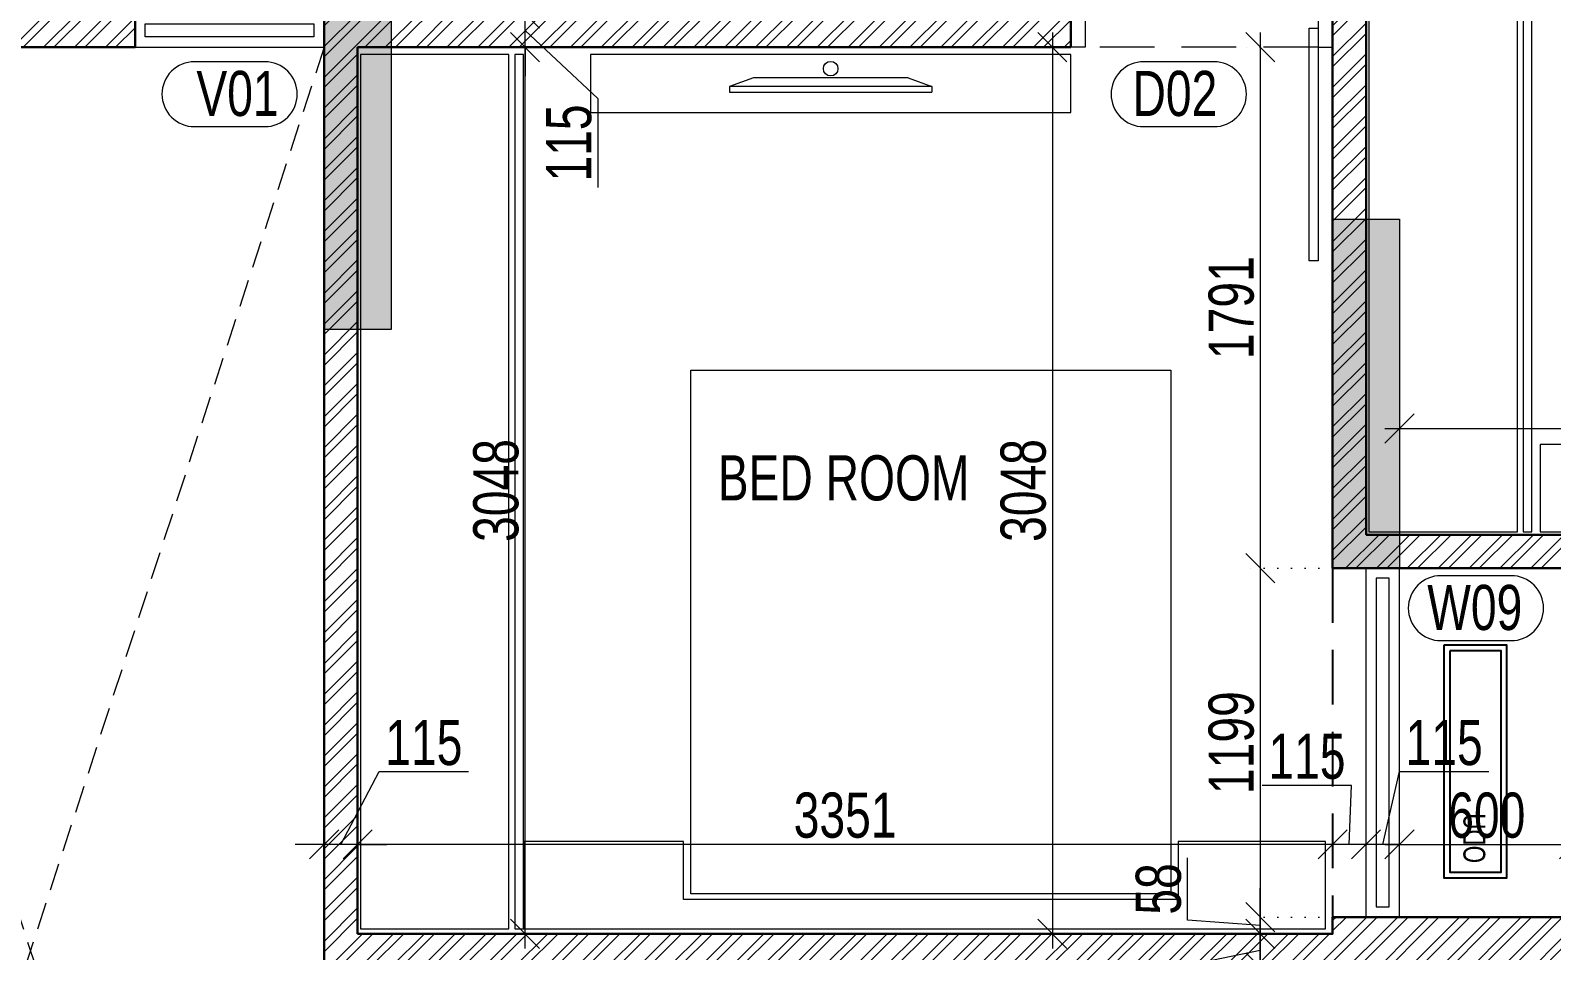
# Model space of a CAD drawing. Header units: inches. Extents: x 785882 to 928568, y 496782 to 576896.
# Drawn here: x 836673 to 841901, y 533772 to 536934 of the extents above; entities that cross this region are included whole.
import ezdxf
from ezdxf.enums import TextEntityAlignment as Align

# ---------------------------------------------------------------- set-up
doc = ezdxf.new("R2010")
doc.units = ezdxf.units.IN
doc.header["$LTSCALE"] = 750
doc.header["$MEASUREMENT"] = 0
for name, pattern in [('DOT', [0.25, 0, -0.25]), ('HIDDEN', [0.375, 0.25, -0.125]), ('HIDDEN2', [0.1875, 0.125, -0.0625])]:
    doc.linetypes.add(name, pattern=pattern)
for name, color, linetype, lineweight in [('COLUMN', 5, 'Continuous', 13), ('DIMENSION WORKING-MSA', 222, 'Continuous', 13), ('DOOR NO-MSA', 4, 'Continuous', 9), ('DOOR-MSA', 50, 'Continuous', 13), ('DOTTED LINE-MSA', 3, 'HIDDEN2', 13), ('FURNITURE-MSA', 251, 'Continuous', 5), ('TEXT DETAIL-MSA', 212, 'Continuous', 13), ('TEXT ROOM NAME-MSA', 210, 'Continuous', 13), ('WALL HATCH-MSA', 251, 'Continuous', 9), ('WALL-MSA', 32, 'Continuous', 30), ('WINDOE NO-MAS', 4, 'Continuous', 9), ('WINDOW-MSA', 50, 'Continuous', 13)]:
    doc.layers.add(name, color=color, linetype=linetype, lineweight=lineweight)
doc.layers.add('ELE-02-MSA', color=4, linetype='Continuous')
doc.layers.add('R.C.C HATCH-MSA', color=250, linetype='Continuous')
doc.styles.add('AR', font='swisscl.ttf')
doc.styles.add('Arial Narrow', font='swisscl.ttf', dxfattribs={"height": 150})
doc.styles.add('Arial-Reg+0.8Sc', font='swisscl.ttf')
doc.styles.add('MtXpl_Swis721_LtCn_B', font='swisscl.ttf')
doc.dimstyles.new('WORKING DIM', dxfattribs={"dimtxt": 155, "dimasz": 100, "dimexe": 50, "dimexo": 0, "dimgap": 20, "dimtad": 1, "dimdec": 0, "dimzin": 0, "dimdsep": 46, "dimtxsty": 'AR', "dimblk": 'OBLIQUE', "dimcen": 0.09, "dimdle": 50, "dimclrd": 256, "dimclre": 250, "dimclrt": 256, "dimadec": 0, "dimazin": 0, "dimtfac": 1, "dimtdec": 0, "dimtofl": 0, "dimtmove": 1, "dimatfit": 0, "dimfxl": 1, "dimtolj": 1, "dimtzin": 0, "dimlwd": -1, "dimlwe": -1, "dimarcsym": 0})

# ---------------------------------------------------------------- blocks, each defined once
blk = doc.blocks.new('BLOCK-G & H TYPICAL COLOUMN')
at = {"layer": 'R.C.C HATCH-MSA'}
h = blk.add_hatch(color=256, dxfattribs=at)
h.dxf.hatch_style = 1
h.paths.add_polyline_path([(172697.62, -104207.75), (172688.57, -104207.75), (172688.57, -104255), (172697.62, -104255)])
h.paths.add_polyline_path([(172327.12, -104207.75), (172336.18, -104207.75), (172336.18, -104255), (172327.12, -104255)])
h.paths.add_polyline_path([(172819.88, -104207.75), (172819.88, -104216.81), (172867.12, -104216.81), (172867.12, -104207.75)])
h.paths.add_polyline_path([(172204.87, -104207.75), (172204.87, -104216.81), (172157.62, -104216.81), (172157.62, -104207.75)])
h.paths.add_polyline_path([(172561.18, -104240.06), (172552.12, -104240.06), (172552.12, -104287.31), (172561.18, -104287.31)])
h.paths.add_polyline_path([(172463.57, -104240.06), (172472.62, -104240.06), (172472.62, -104287.31), (172463.57, -104287.31)])
h.paths.add_polyline_path([(172177.87, -104422.2), (172177.87, -104431.25), (172130.62, -104431.25), (172130.62, -104422.2)])
h.paths.add_polyline_path([(172894.12, -104422.2), (172894.12, -104431.25), (172846.88, -104431.25), (172846.88, -104422.2)])
h.paths.add_polyline_path([(172336.12, -104486.75), (172336.12, -104495.81), (172288.87, -104495.81), (172288.87, -104486.75)])
h.paths.add_polyline_path([(172202.62, -104543.75), (172202.62, -104552.81), (172155.37, -104552.81), (172155.37, -104543.75)])
h.paths.add_polyline_path([(172822.13, -104543.75), (172822.13, -104552.81), (172869.37, -104552.81), (172869.37, -104543.75)])
h.paths.add_polyline_path([(172516.9, -104495.81), (172507.85, -104495.81), (172507.85, -104448.56), (172516.9, -104448.56)])
h.paths.add_polyline_path([(172697.62, -104104.25), (172688.57, -104104.25), (172688.57, -104057.01), (172697.62, -104057.01)])
h.paths.add_polyline_path([(172327.12, -104104.25), (172336.18, -104104.25), (172336.18, -104057.01), (172327.12, -104057.01)])
h.paths.add_polyline_path([(172819.88, -104104.25), (172819.88, -104095.2), (172867.12, -104095.2), (172867.12, -104104.25)])
h.paths.add_polyline_path([(172204.87, -104104.25), (172204.87, -104095.2), (172157.62, -104095.2), (172157.62, -104104.25)])
h.paths.add_polyline_path([(172561.18, -104071.94), (172552.12, -104071.94), (172552.12, -104024.7), (172561.18, -104024.7)])
h.paths.add_polyline_path([(172463.57, -104071.94), (172472.62, -104071.94), (172472.62, -104024.7), (172463.57, -104024.7)])
h.paths.add_polyline_path([(172177.87, -103889.81), (172177.87, -103880.75), (172130.62, -103880.75), (172130.62, -103889.81)])
h.paths.add_polyline_path([(172894.12, -103889.81), (172894.12, -103880.75), (172846.88, -103880.75), (172846.88, -103889.81)])
h.paths.add_polyline_path([(172336.12, -103825.25), (172336.12, -103816.2), (172288.87, -103816.2), (172288.87, -103825.25)])
h.paths.add_polyline_path([(172202.62, -103768.25), (172202.62, -103759.2), (172155.37, -103759.2), (172155.37, -103768.25)])
h.paths.add_polyline_path([(172822.13, -103768.25), (172822.13, -103759.2), (172869.37, -103759.2), (172869.37, -103768.25)])
h.paths.add_polyline_path([(172516.9, -103816.2), (172507.85, -103816.2), (172507.85, -103863.44), (172516.9, -103863.44)])
h.paths.add_polyline_path([(172548.37, -103699.31), (172548.37, -103690.25), (172595.62, -103690.25), (172595.62, -103699.31)])
h.paths.add_polyline_path([(172476.37, -103699.31), (172476.37, -103690.25), (172429.13, -103690.25), (172429.13, -103699.31)])
h.paths.add_polyline_path([(172726.82, -103612.31), (172726.82, -103603.25), (172774.06, -103603.25), (172774.06, -103612.31)])
h.paths.add_polyline_path([(172297.93, -103612.31), (172297.93, -103603.25), (172250.69, -103603.25), (172250.69, -103612.31)])
h.paths.add_polyline_path([(172920.37, -103523.81), (172920.37, -103514.75), (172857.56, -103514.75), (172857.56, -103523.81)])
h.paths.add_polyline_path([(172104.37, -103523.81), (172104.37, -103514.75), (172167.19, -103514.75), (172167.19, -103523.81)])
h.paths.add_polyline_path([(172476.37, -103492.94), (172467.32, -103492.94), (172467.32, -103445.7), (172476.37, -103445.7)])
h.paths.add_polyline_path([(172548.37, -103492.94), (172557.43, -103492.94), (172557.43, -103445.7), (172548.37, -103445.7)])
h.paths.add_polyline_path([(172663.43, -103454.75), (172759.5, -103454.75), (172759.5, -103349.7), (172663.43, -103349.7), (172663.43, -103358.75), (172750.44, -103358.75), (172750.44, -103445.7), (172663.43, -103445.7)])
h.paths.add_polyline_path([(172361.32, -103454.75), (172265.25, -103454.75), (172265.25, -103349.7), (172361.32, -103349.7), (172361.32, -103358.75), (172274.31, -103358.75), (172274.31, -103445.7), (172361.32, -103445.7)])
h.paths.add_polyline_path([(172428.37, -103358.75), (172419.32, -103358.75), (172419.32, -103311.51), (172428.37, -103311.51)])
h.paths.add_polyline_path([(172428.37, -103132.74), (172419.32, -103132.74), (172419.32, -103179.99), (172428.37, -103179.99)])
h.paths.add_polyline_path([(172151.62, -103286.75), (172151.62, -103277.7), (172104.37, -103277.7), (172104.37, -103286.75)])
h.paths.add_polyline_path([(172245.43, -103162.74), (172245.43, -103153.68), (172198.19, -103153.68), (172198.19, -103162.74)])
h.paths.add_polyline_path([(172428.37, -103021.25), (172419.32, -103021.25), (172419.32, -103068.5), (172428.37, -103068.5)])
h.paths.add_polyline_path([(172245.43, -102997.25), (172236.37, -102997.25), (172236.37, -103044.5), (172245.43, -103044.5)])
h.paths.add_polyline_path([(172104.37, -102997.25), (172104.37, -103006.31), (172151.62, -103006.31), (172151.62, -102997.25)])
h.paths.add_polyline_path([(172596.37, -103358.75), (172605.43, -103358.75), (172605.43, -103311.51), (172596.37, -103311.51)])
h.paths.add_polyline_path([(172596.37, -103132.74), (172605.43, -103132.74), (172605.43, -103179.99), (172596.37, -103179.99)])
h.paths.add_polyline_path([(172873.13, -103286.75), (172873.13, -103277.7), (172920.37, -103277.7), (172920.37, -103286.75)])
h.paths.add_polyline_path([(172779.32, -103162.74), (172779.32, -103153.68), (172826.56, -103153.68), (172826.56, -103162.74)])
h.paths.add_polyline_path([(172596.37, -103021.25), (172605.43, -103021.25), (172605.43, -103068.5), (172596.37, -103068.5)])
h.paths.add_polyline_path([(172779.32, -102997.25), (172788.37, -102997.25), (172788.37, -103044.5), (172779.32, -103044.5)])
h.paths.add_polyline_path([(172920.37, -102997.25), (172920.37, -103006.31), (172873.13, -103006.31), (172873.13, -102997.25)])
h.paths.add_polyline_path([(172548.37, -104612.7), (172548.37, -104621.75), (172595.62, -104621.75), (172595.62, -104612.7)])
h.paths.add_polyline_path([(172476.37, -104612.7), (172476.37, -104621.75), (172429.13, -104621.75), (172429.13, -104612.7)])
h.paths.add_polyline_path([(172297.93, -104699.7), (172297.93, -104708.75), (172250.69, -104708.75), (172250.69, -104699.7)])
h.paths.add_polyline_path([(172104.37, -104788.2), (172104.37, -104797.25), (172167.19, -104797.25), (172167.19, -104788.2)])
h.paths.add_polyline_path([(172726.82, -104699.7), (172726.82, -104708.75), (172774.06, -104708.75), (172774.06, -104699.7)])
h.paths.add_polyline_path([(172920.37, -104788.2), (172920.37, -104797.25), (172857.56, -104797.25), (172857.56, -104788.2)])
h.paths.add_polyline_path([(172476.37, -104819.06), (172467.32, -104819.06), (172467.32, -104866.31), (172476.37, -104866.31)])
h.paths.add_polyline_path([(172548.37, -104819.06), (172557.43, -104819.06), (172557.43, -104866.31), (172548.37, -104866.31)])
h.paths.add_polyline_path([(172663.43, -104857.25), (172759.5, -104857.25), (172759.5, -104962.31), (172663.43, -104962.31), (172663.43, -104953.25), (172750.44, -104953.25), (172750.44, -104866.31), (172663.43, -104866.31)])
h.paths.add_polyline_path([(172361.32, -104857.25), (172265.25, -104857.25), (172265.25, -104962.31), (172361.32, -104962.31), (172361.32, -104953.25), (172274.31, -104953.25), (172274.31, -104866.31), (172361.32, -104866.31)])
h.paths.add_polyline_path([(172428.37, -104953.25), (172419.32, -104953.25), (172419.32, -105000.5), (172428.37, -105000.5)])
h.paths.add_polyline_path([(172428.37, -105178.31), (172419.32, -105178.31), (172419.32, -105131.06), (172428.37, -105131.06)])
h.paths.add_polyline_path([(172151.62, -105025.25), (172151.62, -105034.31), (172104.37, -105034.31), (172104.37, -105025.25)])
h.paths.add_polyline_path([(172245.43, -105072.5), (172236.37, -105072.5), (172236.37, -105025.25), (172245.43, -105025.25)])
h.paths.add_polyline_path([(172428.37, -105290.75), (172419.32, -105290.75), (172419.32, -105243.51), (172428.37, -105243.51)])
h.paths.add_polyline_path([(172245.43, -105314.75), (172236.37, -105314.75), (172236.37, -105267.51), (172245.43, -105267.51)])
h.paths.add_polyline_path([(172104.37, -105277.35), (172113.43, -105277.35), (172113.43, -105314.75), (172104.37, -105314.75)])
h.paths.add_polyline_path([(172596.37, -104953.25), (172605.43, -104953.25), (172605.43, -105000.5), (172596.37, -105000.5)])
h.paths.add_polyline_path([(172596.37, -105178.31), (172605.43, -105178.31), (172605.43, -105131.06), (172596.37, -105131.06)])
h.paths.add_polyline_path([(172873.13, -105025.25), (172873.13, -105034.31), (172920.37, -105034.31), (172920.37, -105025.25)])
h.paths.add_polyline_path([(172788.37, -105025.25), (172779.32, -105025.25), (172779.32, -105072.5), (172788.37, -105072.5)])
h.paths.add_polyline_path([(172596.37, -105290.75), (172605.43, -105290.75), (172605.43, -105243.51), (172596.37, -105243.51)])
h.paths.add_polyline_path([(172779.32, -105314.75), (172788.37, -105314.75), (172788.37, -105267.51), (172779.32, -105267.51)])
h.paths.add_polyline_path([(172911.32, -105314.75), (172920.37, -105314.75), (172920.37, -105277.35), (172911.32, -105277.35)])
h.paths.add_polyline_path([(172688.63, -104486.75), (172688.63, -104495.81), (172735.87, -104495.81), (172735.87, -104486.75)])
h.paths.add_polyline_path([(172688.63, -103825.25), (172688.63, -103816.2), (172735.87, -103816.2), (172735.87, -103825.25)])
at = {"layer": 'COLUMN'}
for points in [[(172561.18, -104071.94), (172552.12, -104071.94), (172552.12, -104024.7), (172561.18, -104024.7)], [(172697.62, -104104.25), (172688.57, -104104.25), (172688.57, -104057.01), (172697.62, -104057.01)]]:
    blk.add_lwpolyline(points, close=True, dxfattribs=at)
blk = doc.blocks.new('A$C16cd5f5f')
at = {"layer": 'WINDOW-MSA', "ltscale": 5000}
for points in [[(50, 50), (50, 850), (80, 850), (80, 50)], [(0, 0), (50, 0), (50, 115), (0, 115)], [(900, 0), (850, 0), (850, 115), (900, 115)]]:
    blk.add_lwpolyline(points, close=True, dxfattribs=at)
at = {"layer": 'WINDOW-MSA', "linetype": 'HIDDEN'}
for points in [[(50, 115), (850, 115)], [(50, 0), (850, 0)]]:
    blk.add_lwpolyline(points, dxfattribs=at)
blk = doc.blocks.new('A$Cbea8c011')
at = {"layer": 'ELE-02-MSA', "elevation": 0}
for points in [[(400, -108.3), (-400, -108.3), (-400, 108.3), (400, 108.3)], [(380, -88.3), (-380, -88.3), (-380, 88.3), (380, 88.3)]]:
    blk.add_lwpolyline(points, close=True, dxfattribs=at)
at = {"layer": 'TEXT DETAIL-MSA', "style": 'Arial Narrow'}
blk.add_text('ODU', height=75, dxfattribs=at).set_placement((-349.2, -41.5, 0))
blk = doc.blocks.new('Win-Tag-03')
blk.add_lwpolyline([(-130, 120), (130, 120, -0.414214), (250, 0), (250, 0, -0.414214), (130, -120), (-130, -120, -0.414214), (-250, 0), (-250, 0, -0.414214)], format="xyb", close=True)
blk = doc.blocks.new('_Oblique')
at = {"color": 0, "linetype": 'ByBlock', "lineweight": -2}
blk.add_line((-0.5, -0.5), (0.5, 0.5), dxfattribs=at)
blk = doc.blocks.new('*D695')
at = {"layer": 'Defpoints', "color": 0, "ltscale": 0.25, "transparency": 16777216}
for p in [(840899.6, 536876.9), (840899.6, 535086.2), (841148, 535086.2)]:
    blk.add_point(p, dxfattribs=at)
at = {"layer": 'DIMENSION WORKING-MSA', "ltscale": 0.25, "transparency": 16777216}
blk.add_line((840899.6, 536926.9), (840899.6, 535036.2), dxfattribs=at)
at = {"layer": 'DIMENSION WORKING-MSA', "color": 250, "linetype": 'DOT', "ltscale": 0.25, "transparency": 16777216}
for p, q in [((840899.6, 536876.9), (840849.6, 536876.9)), ((841148, 535086.2), (840849.6, 535086.2))]:
    blk.add_line(p, q, dxfattribs=at)
at = {"layer": 'DIMENSION WORKING-MSA', "ltscale": 0.25, "transparency": 16777216, "xscale": 100, "yscale": 100, "zscale": 100}
for p, rotation in [((840899.6, 536876.9), 90), ((840899.6, 535086.2), 270)]:
    blk.add_blockref('_Oblique', p, dxfattribs=dict(at, rotation=rotation))
at = {"layer": 'DIMENSION WORKING-MSA', "ltscale": 0.25, "transparency": 16777216, "insert": (840800.3, 535981.5), "char_height": 155, "attachment_point": 5, "rotation": 90, "style": 'AR'}
blk.add_mtext('\\A1;1791', dxfattribs=at)
blk = doc.blocks.new('*D690')
at = {"layer": 'Defpoints', "color": 0, "ltscale": 0.25, "transparency": 16777216}
for p in [(841148, 535086.2), (840899.6, 533886.7), (841148, 533886.7)]:
    blk.add_point(p, dxfattribs=at)
at = {"layer": 'DIMENSION WORKING-MSA', "ltscale": 0.25, "transparency": 16777216}
blk.add_line((840899.6, 535136.2), (840899.6, 533836.7), dxfattribs=at)
at = {"layer": 'DIMENSION WORKING-MSA', "color": 250, "linetype": 'DOT', "ltscale": 0.25, "transparency": 16777216}
for p, q in [((841148, 535086.2), (840849.6, 535086.2)), ((841148, 533886.7), (840849.6, 533886.7))]:
    blk.add_line(p, q, dxfattribs=at)
at = {"layer": 'DIMENSION WORKING-MSA', "ltscale": 0.25, "transparency": 16777216, "xscale": 100, "yscale": 100, "zscale": 100}
for p, rotation in [((840899.6, 535086.2), 90), ((840899.6, 533886.7), 270)]:
    blk.add_blockref('_Oblique', p, dxfattribs=dict(at, rotation=rotation))
at = {"layer": 'DIMENSION WORKING-MSA', "ltscale": 0.25, "transparency": 16777216, "insert": (840800.3, 534486.4), "char_height": 155, "attachment_point": 5, "rotation": 90, "style": 'AR'}
blk.add_mtext('\\A1;1199', dxfattribs=at)
blk = doc.blocks.new('*D691')
at = {"layer": 'Defpoints', "color": 0, "ltscale": 0.25, "transparency": 16777216}
for p in [(841148, 533886.7), (840899.6, 533829.2), (841148, 533829.2)]:
    blk.add_point(p, dxfattribs=at)
at = {"layer": 'DIMENSION WORKING-MSA', "ltscale": 0.25, "transparency": 16777216}
for p, q in [((840649.6, 533876.7), (840649.6, 534090.3)), ((840899.6, 533886.7), (840899.6, 533986.7)), ((840899.6, 533886.7), (840899.6, 533829.2)), ((840899.6, 533858), (840649.6, 533876.7)), ((840899.6, 533829.2), (840899.6, 533729.2))]:
    blk.add_line(p, q, dxfattribs=at)
at = {"layer": 'DIMENSION WORKING-MSA', "color": 250, "linetype": 'DOT', "ltscale": 0.25, "transparency": 16777216}
for p, q in [((841148, 533886.7), (840849.6, 533886.7)), ((841148, 533829.2), (840849.6, 533829.2))]:
    blk.add_line(p, q, dxfattribs=at)
at = {"layer": 'DIMENSION WORKING-MSA', "ltscale": 0.25, "transparency": 16777216, "xscale": 100, "yscale": 100, "zscale": 100}
for p, rotation in [((840899.6, 533886.7), 270), ((840899.6, 533829.2), 90)]:
    blk.add_blockref('_Oblique', p, dxfattribs=dict(at, rotation=rotation))
at = {"layer": 'DIMENSION WORKING-MSA', "ltscale": 0.25, "transparency": 16777216, "insert": (840550.2, 533983.5), "char_height": 155, "attachment_point": 5, "rotation": 90, "style": 'AR'}
blk.add_mtext('\\A1;58', dxfattribs=at)
blk = doc.blocks.new('*D621')
at = {"layer": 'Defpoints', "color": 0, "ltscale": 0.25, "transparency": 16777216}
for p in [(841378, 534136.7), (841978, 534136.7), (841978, 534136.7)]:
    blk.add_point(p, dxfattribs=at)
at = {"layer": 'DIMENSION WORKING-MSA', "color": 250, "linetype": 'DOT', "ltscale": 0.25, "transparency": 16777216}
for p, q in [((841378, 534136.7), (841378, 534186.7)), ((841978, 534136.7), (841978, 534186.7))]:
    blk.add_line(p, q, dxfattribs=at)
at = {"layer": 'DIMENSION WORKING-MSA', "ltscale": 0.25, "transparency": 16777216}
blk.add_line((841328, 534136.7), (842028, 534136.7), dxfattribs=at)
at = {"layer": 'DIMENSION WORKING-MSA', "ltscale": 0.25, "transparency": 16777216, "xscale": 100, "yscale": 100, "zscale": 100, "rotation": 180}
blk.add_blockref('_Oblique', (841378, 534136.7), dxfattribs=at)
at = {"layer": 'DIMENSION WORKING-MSA', "ltscale": 0.25, "transparency": 16777216, "xscale": 100, "yscale": 100, "zscale": 100}
blk.add_blockref('_Oblique', (841978, 534136.7), dxfattribs=at)
at = {"layer": 'DIMENSION WORKING-MSA', "ltscale": 0.25, "transparency": 16777216, "insert": (841678, 534236.1), "char_height": 155, "attachment_point": 5, "style": 'AR'}
blk.add_mtext('\\A1;600', dxfattribs=at)
blk = doc.blocks.new('*D622')
at = {"layer": 'Defpoints', "color": 0, "ltscale": 0.25, "transparency": 16777216}
for p in [(841263, 534136.7), (841263, 534136.7), (841378, 534136.7)]:
    blk.add_point(p, dxfattribs=at)
at = {"layer": 'DIMENSION WORKING-MSA', "ltscale": 0.25, "transparency": 16777216}
for p, q in [((841320.5, 534136.7), (841378.2, 534386.7)), ((841378.2, 534386.7), (841685, 534386.7)), ((841263, 534136.7), (841163, 534136.7)), ((841378, 534136.7), (841263, 534136.7)), ((841378, 534136.7), (841478, 534136.7))]:
    blk.add_line(p, q, dxfattribs=at)
at = {"layer": 'DIMENSION WORKING-MSA', "color": 250, "linetype": 'DOT', "ltscale": 0.25, "transparency": 16777216}
for p, q in [((841263, 534136.7), (841263, 534186.7)), ((841378, 534136.7), (841378, 534186.7))]:
    blk.add_line(p, q, dxfattribs=at)
at = {"layer": 'DIMENSION WORKING-MSA', "ltscale": 0.25, "transparency": 16777216, "xscale": 100, "yscale": 100, "zscale": 100}
blk.add_blockref('_Oblique', (841263, 534136.7), dxfattribs=at)
at = {"layer": 'DIMENSION WORKING-MSA', "ltscale": 0.25, "transparency": 16777216, "xscale": 100, "yscale": 100, "zscale": 100, "rotation": 180}
blk.add_blockref('_Oblique', (841378, 534136.7), dxfattribs=at)
at = {"layer": 'DIMENSION WORKING-MSA', "ltscale": 0.25, "transparency": 16777216, "insert": (841531.6, 534485.8), "char_height": 155, "attachment_point": 5, "style": 'AR'}
blk.add_mtext('\\A1;115', dxfattribs=at)
blk = doc.blocks.new('*D627')
at = {"layer": 'Defpoints', "color": 0, "ltscale": 0.25, "transparency": 16777216}
for p in [(841148, 534136.7), (841148, 534136.7), (841263, 534136.7)]:
    blk.add_point(p, dxfattribs=at)
at = {"layer": 'DIMENSION WORKING-MSA', "ltscale": 0.25, "transparency": 16777216}
for p, q in [((841213.4, 534339.5), (840906.5, 534339.5)), ((841205.5, 534136.7), (841213.4, 534339.5)), ((841313, 534136.7), (841098, 534136.7))]:
    blk.add_line(p, q, dxfattribs=at)
at = {"layer": 'DIMENSION WORKING-MSA', "color": 250, "linetype": 'DOT', "ltscale": 0.25, "transparency": 16777216}
for p, q in [((841148, 534136.7), (841148, 534186.7)), ((841263, 534136.7), (841263, 534186.7))]:
    blk.add_line(p, q, dxfattribs=at)
at = {"layer": 'DIMENSION WORKING-MSA', "ltscale": 0.25, "transparency": 16777216, "xscale": 100, "yscale": 100, "zscale": 100, "rotation": 180}
blk.add_blockref('_Oblique', (841148, 534136.7), dxfattribs=at)
at = {"layer": 'DIMENSION WORKING-MSA', "ltscale": 0.25, "transparency": 16777216, "xscale": 100, "yscale": 100, "zscale": 100}
blk.add_blockref('_Oblique', (841263, 534136.7), dxfattribs=at)
at = {"layer": 'DIMENSION WORKING-MSA', "ltscale": 0.25, "transparency": 16777216, "insert": (841059.9, 534438.6), "char_height": 155, "attachment_point": 5, "style": 'AR'}
blk.add_mtext('\\A1;115', dxfattribs=at)
blk = doc.blocks.new('*D628')
at = {"layer": 'Defpoints', "color": 0, "ltscale": 0.25, "transparency": 16777216}
for p in [(837797.3, 534136.7), (837797.3, 534136.7), (841148, 534136.7)]:
    blk.add_point(p, dxfattribs=at)
at = {"layer": 'DIMENSION WORKING-MSA', "color": 250, "linetype": 'DOT', "ltscale": 0.25, "transparency": 16777216}
for p, q in [((837797.3, 534136.7), (837797.3, 534186.7)), ((841148, 534136.7), (841148, 534186.7))]:
    blk.add_line(p, q, dxfattribs=at)
at = {"layer": 'DIMENSION WORKING-MSA', "ltscale": 0.25, "transparency": 16777216}
blk.add_line((841198, 534136.7), (837747.3, 534136.7), dxfattribs=at)
at = {"layer": 'DIMENSION WORKING-MSA', "ltscale": 0.25, "transparency": 16777216, "xscale": 100, "yscale": 100, "zscale": 100, "rotation": 180}
blk.add_blockref('_Oblique', (837797.3, 534136.7), dxfattribs=at)
at = {"layer": 'DIMENSION WORKING-MSA', "ltscale": 0.25, "transparency": 16777216, "xscale": 100, "yscale": 100, "zscale": 100}
blk.add_blockref('_Oblique', (841148, 534136.7), dxfattribs=at)
at = {"layer": 'DIMENSION WORKING-MSA', "ltscale": 0.25, "transparency": 16777216, "insert": (839472.7, 534236.2), "char_height": 155, "attachment_point": 5, "style": 'AR'}
blk.add_mtext('\\A1;3351', dxfattribs=at)
blk = doc.blocks.new('*D629')
at = {"layer": 'Defpoints', "color": 0, "ltscale": 0.25, "transparency": 16777216}
for p in [(837682.3, 534136.7), (837682.3, 534136.7), (837797.3, 534136.7)]:
    blk.add_point(p, dxfattribs=at)
at = {"layer": 'DIMENSION WORKING-MSA', "ltscale": 0.25, "transparency": 16777216}
for p, q in [((837739.8, 534136.7), (837871.3, 534386.7)), ((837871.3, 534386.7), (838178.2, 534386.7)), ((837682.3, 534136.7), (837582.3, 534136.7)), ((837797.3, 534136.7), (837682.3, 534136.7)), ((837797.3, 534136.7), (837897.3, 534136.7))]:
    blk.add_line(p, q, dxfattribs=at)
at = {"layer": 'DIMENSION WORKING-MSA', "color": 250, "linetype": 'DOT', "ltscale": 0.25, "transparency": 16777216}
for p, q in [((837682.3, 534136.7), (837682.3, 534186.7)), ((837797.3, 534136.7), (837797.3, 534186.7))]:
    blk.add_line(p, q, dxfattribs=at)
at = {"layer": 'DIMENSION WORKING-MSA', "ltscale": 0.25, "transparency": 16777216, "xscale": 100, "yscale": 100, "zscale": 100}
blk.add_blockref('_Oblique', (837682.3, 534136.7), dxfattribs=at)
at = {"layer": 'DIMENSION WORKING-MSA', "ltscale": 0.25, "transparency": 16777216, "xscale": 100, "yscale": 100, "zscale": 100, "rotation": 180}
blk.add_blockref('_Oblique', (837797.3, 534136.7), dxfattribs=at)
at = {"layer": 'DIMENSION WORKING-MSA', "ltscale": 0.25, "transparency": 16777216, "insert": (838024.8, 534485.8), "char_height": 155, "attachment_point": 5, "style": 'AR'}
blk.add_mtext('\\A1;115', dxfattribs=at)
blk = doc.blocks.new('*D597')
at = {"layer": 'Defpoints', "color": 0, "ltscale": 0.25, "transparency": 16777216}
for p in [(838372.7, 536876.9), (838372.7, 536876.9), (838372.7, 533829.2)]:
    blk.add_point(p, dxfattribs=at)
at = {"layer": 'DIMENSION WORKING-MSA', "ltscale": 0.25, "transparency": 16777216}
blk.add_line((838372.7, 533779.2), (838372.7, 536926.9), dxfattribs=at)
at = {"layer": 'DIMENSION WORKING-MSA', "color": 250, "linetype": 'DOT', "ltscale": 0.25, "transparency": 16777216}
for p, q in [((838372.7, 536876.9), (838422.7, 536876.9)), ((838372.7, 533829.2), (838422.7, 533829.2))]:
    blk.add_line(p, q, dxfattribs=at)
at = {"layer": 'DIMENSION WORKING-MSA', "ltscale": 0.25, "transparency": 16777216, "xscale": 100, "yscale": 100, "zscale": 100}
for p, rotation in [((838372.7, 536876.9), 90), ((838372.7, 533829.2), 270)]:
    blk.add_blockref('_Oblique', p, dxfattribs=dict(at, rotation=rotation))
at = {"layer": 'DIMENSION WORKING-MSA', "ltscale": 0.25, "transparency": 16777216, "insert": (838273.2, 535353), "char_height": 155, "attachment_point": 5, "rotation": 90, "style": 'AR'}
blk.add_mtext('\\A1;3048', dxfattribs=at)
blk = doc.blocks.new('*D598')
at = {"layer": 'Defpoints', "color": 0, "ltscale": 0.25, "transparency": 16777216}
for p in [(838372.7, 536991.9), (838372.7, 536991.9), (838372.7, 536876.9)]:
    blk.add_point(p, dxfattribs=at)
at = {"layer": 'DIMENSION WORKING-MSA', "ltscale": 0.25, "transparency": 16777216}
for p, q in [((838372.7, 536991.9), (838372.7, 537091.9)), ((838372.7, 536876.9), (838372.7, 536991.9)), ((838372.7, 536934.4), (838622.7, 536700.7)), ((838372.7, 536876.9), (838372.7, 536776.9)), ((838622.7, 536700.7), (838622.7, 536393.9))]:
    blk.add_line(p, q, dxfattribs=at)
at = {"layer": 'DIMENSION WORKING-MSA', "color": 250, "linetype": 'DOT', "ltscale": 0.25, "transparency": 16777216}
for p, q in [((838372.7, 536991.9), (838322.7, 536991.9)), ((838372.7, 536876.9), (838322.7, 536876.9))]:
    blk.add_line(p, q, dxfattribs=at)
at = {"layer": 'DIMENSION WORKING-MSA', "ltscale": 0.25, "transparency": 16777216, "xscale": 100, "yscale": 100, "zscale": 100}
for p, rotation in [((838372.7, 536991.9), 270), ((838372.7, 536876.9), 90)]:
    blk.add_blockref('_Oblique', p, dxfattribs=dict(at, rotation=rotation))
at = {"layer": 'DIMENSION WORKING-MSA', "ltscale": 0.25, "transparency": 16777216, "insert": (838523.6, 536547.3), "char_height": 155, "attachment_point": 5, "rotation": 90, "style": 'AR'}
blk.add_mtext('\\A1;115', dxfattribs=at)
blk = doc.blocks.new('*D565')
at = {"layer": 'Defpoints', "color": 0, "ltscale": 0.25, "transparency": 16777216}
for p in [(840185, 536876.9), (840185, 533829.2), (840185, 533829.2)]:
    blk.add_point(p, dxfattribs=at)
at = {"layer": 'DIMENSION WORKING-MSA', "ltscale": 0.25, "transparency": 16777216}
blk.add_line((840185, 536926.9), (840185, 533779.2), dxfattribs=at)
at = {"layer": 'DIMENSION WORKING-MSA', "color": 250, "linetype": 'DOT', "ltscale": 0.25, "transparency": 16777216}
for p, q in [((840185, 536876.9), (840235, 536876.9)), ((840185, 533829.2), (840235, 533829.2))]:
    blk.add_line(p, q, dxfattribs=at)
at = {"layer": 'DIMENSION WORKING-MSA', "ltscale": 0.25, "transparency": 16777216, "xscale": 100, "yscale": 100, "zscale": 100}
for p, rotation in [((840185, 536876.9), 90), ((840185, 533829.2), 270)]:
    blk.add_blockref('_Oblique', p, dxfattribs=dict(at, rotation=rotation))
at = {"layer": 'DIMENSION WORKING-MSA', "ltscale": 0.25, "transparency": 16777216, "insert": (840085.5, 535353), "char_height": 155, "attachment_point": 5, "rotation": 90, "style": 'AR'}
blk.add_mtext('\\A1;3048', dxfattribs=at)
blk = doc.blocks.new('*D513')
at = {"layer": 'Defpoints', "color": 0, "ltscale": 0.25, "transparency": 16777216}
for p in [(841378, 535566.2), (845453.3, 535566.2), (845453.3, 535566.2)]:
    blk.add_point(p, dxfattribs=at)
at = {"layer": 'DIMENSION WORKING-MSA', "color": 250, "linetype": 'DOT', "ltscale": 0.25, "transparency": 16777216}
for p, q in [((845453.3, 535566.2), (845453.3, 535616.2)), ((841378, 535566.2), (841378, 535516.2))]:
    blk.add_line(p, q, dxfattribs=at)
at = {"layer": 'DIMENSION WORKING-MSA', "ltscale": 0.25, "transparency": 16777216}
blk.add_line((841328, 535566.2), (845503.3, 535566.2), dxfattribs=at)
at = {"layer": 'DIMENSION WORKING-MSA', "ltscale": 0.25, "transparency": 16777216, "xscale": 100, "yscale": 100, "zscale": 100, "rotation": 180}
blk.add_blockref('_Oblique', (841378, 535566.2), dxfattribs=at)
at = {"layer": 'DIMENSION WORKING-MSA', "ltscale": 0.25, "transparency": 16777216, "xscale": 100, "yscale": 100, "zscale": 100}
blk.add_blockref('_Oblique', (845453.3, 535566.2), dxfattribs=at)
at = {"layer": 'DIMENSION WORKING-MSA', "ltscale": 0.25, "transparency": 16777216, "insert": (843080.3, 535665.5), "char_height": 155, "attachment_point": 5, "style": 'AR'}
blk.add_mtext('\\A1;4075', dxfattribs=at)
blk = doc.blocks.new('*D819')
at = {"layer": 'Defpoints', "color": 0, "ltscale": 0.25, "transparency": 16777216}
for p in [(840899.6, 533714.2), (841148, 533714.2), (841148, 533656.7)]:
    blk.add_point(p, dxfattribs=at)
at = {"layer": 'DIMENSION WORKING-MSA', "ltscale": 0.25, "transparency": 16777216}
for p, q in [((840899.6, 533714.2), (840899.6, 533814.2)), ((840899.6, 533685.5), (840649.6, 533666.7)), ((840899.6, 533656.7), (840899.6, 533714.2)), ((840649.6, 533666.7), (840649.6, 533454.3)), ((840899.6, 533656.7), (840899.6, 533556.7))]:
    blk.add_line(p, q, dxfattribs=at)
at = {"layer": 'DIMENSION WORKING-MSA', "color": 250, "linetype": 'DOT', "ltscale": 0.25, "transparency": 16777216}
for p, q in [((841148, 533714.2), (840849.6, 533714.2)), ((841148, 533656.7), (840849.6, 533656.7))]:
    blk.add_line(p, q, dxfattribs=at)
at = {"layer": 'DIMENSION WORKING-MSA', "ltscale": 0.25, "transparency": 16777216, "xscale": 100, "yscale": 100, "zscale": 100}
for p, rotation in [((840899.6, 533714.2), 270), ((840899.6, 533656.7), 90)]:
    blk.add_blockref('_Oblique', p, dxfattribs=dict(at, rotation=rotation))
at = {"layer": 'DIMENSION WORKING-MSA', "ltscale": 0.25, "transparency": 16777216, "insert": (840550.5, 533560.5), "char_height": 155, "attachment_point": 5, "rotation": 90, "style": 'AR'}
blk.add_mtext('\\A1;57', dxfattribs=at)
blk = doc.blocks.new('*D820')
at = {"layer": 'Defpoints', "color": 0, "ltscale": 0.25, "transparency": 16777216}
for p in [(840899.6, 533829.2), (841148, 533829.2), (841148, 533714.2)]:
    blk.add_point(p, dxfattribs=at)
at = {"layer": 'DIMENSION WORKING-MSA', "ltscale": 0.25, "transparency": 16777216}
for p, q in [((840899.6, 533829.2), (840899.6, 533929.2)), ((840899.6, 533714.2), (840899.6, 533829.2)), ((840899.6, 533771.7), (840411.8, 533671.4)), ((840411.8, 533671.4), (840411.8, 533364.5)), ((840899.6, 533714.2), (840899.6, 533614.2))]:
    blk.add_line(p, q, dxfattribs=at)
at = {"layer": 'DIMENSION WORKING-MSA', "color": 250, "linetype": 'DOT', "ltscale": 0.25, "transparency": 16777216}
for p, q in [((841148, 533829.2), (840849.6, 533829.2)), ((841148, 533714.2), (840849.6, 533714.2))]:
    blk.add_line(p, q, dxfattribs=at)
at = {"layer": 'DIMENSION WORKING-MSA', "ltscale": 0.25, "transparency": 16777216, "xscale": 100, "yscale": 100, "zscale": 100}
for p, rotation in [((840899.6, 533829.2), 270), ((840899.6, 533714.2), 90)]:
    blk.add_blockref('_Oblique', p, dxfattribs=dict(at, rotation=rotation))
at = {"layer": 'DIMENSION WORKING-MSA', "ltscale": 0.25, "transparency": 16777216, "insert": (840312.8, 533517.9), "char_height": 155, "attachment_point": 5, "rotation": 90, "style": 'AR'}
blk.add_mtext('\\A1;115', dxfattribs=at)
blk = doc.blocks.new('G$C7997B730')
at = {"layer": 'FURNITURE-MSA'}
for p, q in [((36, 1324.9, 0), (0, 1324.9, 0)), ((0, 1324.9, 0), (0, 0, 0)), ((36, 1324.9, 0), (0, 1324.9, 0)), ((92.7, 1168.8, 0), (36, 1324.9, 0)), ((36, 0, 0), (36, 1324.9, 0)), ((92.7, 1168.8, 0), (36, 1324.9, 0)), ((92.7, 156.1, 0), (92.7, 1168.8, 0)), ((92.7, 156.1, 0), (36, 0, 0)), ((36, 0, 0), (0, 0, 0))]:
    blk.add_line(p, q, dxfattribs=at)
blk = doc.blocks.new('A$Caebde61c')
at = {"layer": 'FURNITURE-MSA'}
for points in [[(14963.5, -26042.8), (14963.5, -27992.8), (15473.5, -27992.8), (15473.5, -26042.8)], [(15493.5, -26042.8), (15493.5, -27992.8), (15523.5, -27992.8), (15523.5, -26042.8)], [(11497.8, -26352.1), (11497.8, -29357.3), (12007.8, -29357.3), (12007.8, -26352.1)], [(12027.8, -26352.1), (12027.8, -29357.3), (12057.8, -29357.3), (12057.8, -26352.1)], [(13938.6, -26552.1), (13938.6, -26352.1), (12288.6, -26352.1), (12288.6, -26552.1)], [(12632.8, -29237.3), (12632.8, -27437.3), (14282.8, -27437.3), (14282.8, -29237.3)], [(18176, -27892.8), (16476, -27892.8), (16476, -27692.8), (15551.8, -27692.8), (15551.8, -27992.8), (19100.2, -27992.8), (19100.2, -27692.8), (18176, -27692.8)], [(14307.8, -29257.3), (12607.9, -29257.3), (12607.9, -29057.3), (12057.8, -29057.3), (12057.8, -29357.3), (14813.6, -29357.3), (14813.6, -29057.3), (14307.8, -29057.3)]]:
    blk.add_lwpolyline(points, close=True, dxfattribs=at)
blk.add_circle((13113.6, -26401.2, 0), 25, dxfattribs=at)
at = {"layer": 'FURNITURE-MSA', "xscale": 0.524880000000001, "yscale": 0.524880000000001, "zscale": 0.524880000000001, "rotation": 90.00000000000004}
blk.add_blockref('G$C7997B730', (13461.3, -26481.8, 0), dxfattribs=at)

msp = doc.modelspace()

# ---------------------------------------------------------------- hatches: boundary and pattern name
at = {"layer": 'WALL HATCH-MSA'}
h = msp.add_hatch(dxfattribs=at)
h.set_pattern_fill('ANSI32', color=256, scale=200)
h.set_pattern_definition([(45, (-7.5, 0), (-53.0330086, 53.0330086), []), (45, (27.855, 0), (-53.0330086, 53.0330086), [])])
h.paths.add_polyline_path([(836615.2, 542287.8), (836615.2, 539227.8), (835222.7, 539227.8), (835222.7, 539112.8), (836615.2, 539112.8), (836615.2, 536991.9), (836313, 536991.9), (836313, 536876.9), (837032.3, 536876.9), (837032.3, 536991.9), (836730.2, 536991.9), (836730.2, 539112.8), (838122.7, 539112.8), (838122.7, 539227.8), (836730.2, 539227.8), (836730.2, 542287.8), (836787.7, 542287.8), (836787.7, 542402.8), (836557.7, 542402.8), (836557.7, 542287.8)])
h = msp.add_hatch(dxfattribs=at)
h.set_pattern_fill('ANSI32', color=256, scale=200)
h.paths.add_polyline_path([(841148, 533886.7), (841148, 533829.2), (837797.3, 533829.2), (837797.3, 536876.9), (840248, 536876.9), (840248, 536991.9), (838122.7, 536991.9), (838122.7, 538362.8), (838007.7, 538362.8), (838007.7, 536991.9), (837682.3, 536991.9), (837682.3, 530551.6), (838007.7, 530551.6), (838007.7, 529180.7), (838122.7, 529180.7), (838122.7, 530551.6), (840248, 530551.6), (840248, 530666.6), (837797.3, 530666.6), (837797.3, 533714.2), (841148, 533714.2), (841148, 533656.7), (841978, 533656.7), (841978, 533886.7)])
h = msp.add_hatch(dxfattribs=at)
h.set_pattern_fill('ANSI32', color=256, scale=200)
h.paths.add_polyline_path([(845683.3, 535316.2), (845683.3, 535436.2), (845453.3, 535436.2), (845453.3, 535201.2), (841263, 535201.2), (841263, 537501.2), (841148, 537501.2), (841148, 535086.2), (846283.3, 535086.2), (846283.3, 535316.2)])

# ---------------------------------------------------------------- linework, layer by layer
at = {"layer": 'DOTTED LINE-MSA'}
for p, q in [((837682.3, 536876.9), (835663, 530666.6)), ((835663, 536876.9), (837682.3, 530666.6))]:
    msp.add_line(p, q, dxfattribs=at)
at = {"layer": 'ELE-02-MSA', "linetype": 'HIDDEN'}
msp.add_line((841148, 535086.2), (841148, 533886.7), dxfattribs=at)
at = {"layer": 'WALL-MSA'}
for p, q in [((841148, 535086.2), (841148, 537501.2)), ((841263, 535201.2), (841263, 537501.2)), ((837032.3, 536991.9), (837032.3, 536876.9)), ((837682.3, 530551.6), (837682.3, 536991.9)), ((840248, 536876.9), (840248, 536991.9)), ((837032.3, 536876.9), (836313, 536876.9)), ((837797.3, 536876.9), (837797.3, 533829.2)), ((837797.3, 536876.9), (840248, 536876.9)), ((845453.3, 535201.2), (841263, 535201.2)), ((846283.3, 535086.2), (841148, 535086.2)), ((841148, 533829.2), (841148, 533886.7)), ((841978, 533886.7), (841148, 533886.7)), ((841148, 533829.2), (837797.3, 533829.2))]:
    msp.add_line(p, q, dxfattribs=at)
at = {"layer": 'WINDOW-MSA'}
for p, q in [((837032.3, 536876.9), (837682.3, 536876.9)), ((841263, 533886.7), (841263, 535086.2)), ((841378, 533886.7), (841378, 535086.2))]:
    msp.add_line(p, q, dxfattribs=at)
for points in [[(837067.3, 536911.9), (837067.3, 536956.9), (837647.3, 536956.9), (837647.3, 536911.9)], [(841298, 535051.2), (841298, 533921.7), (841343, 533921.7), (841343, 535051.2)]]:
    msp.add_lwpolyline(points, close=True, dxfattribs=at)

# ---------------------------------------------------------------- block references
at = {"xscale": -1, "rotation": 270}
msp.add_blockref('A$Cbea8c011', (841639.1, 534421.7, 0), dxfattribs=at)
at = {"layer": 'COLUMN', "xscale": 25.4, "yscale": 25.4, "zscale": 25.4}
msp.add_blockref('BLOCK-G & H TYPICAL COLOUMN', (-3545141.6, 3179334.2), dxfattribs=at)
at = {"layer": 'DOOR NO-MSA', "xscale": -0.9300595238095237, "yscale": 0.9300595238095237, "zscale": 0.9300595238095237, "rotation": 180}
msp.add_blockref('Win-Tag-03', (840619.5, 536715.2, 0), dxfattribs=at)
at = {"layer": 'DOOR-MSA', "rotation": 180}
msp.add_blockref('A$C16cd5f5f', (841148, 536991.9, 0), dxfattribs=at)
at = {"layer": 'FURNITURE-MSA'}
msp.add_blockref('A$Caebde61c', (826309.5, 563204), dxfattribs=at)
at = {"layer": 'WINDOE NO-MAS', "xscale": -0.9300595238095237, "yscale": 0.9300595238095237, "zscale": 0.9300595238095237, "rotation": 180}
for p in [(837357.3, 536715.2), (841640.8, 534948.6, 0)]:
    msp.add_blockref('Win-Tag-03', p, dxfattribs=at)

# ---------------------------------------------------------------- texts
at = {"layer": 'DOOR NO-MSA', "style": 'Arial-Reg+0.8Sc'}
msp.add_text('D02', height=155, dxfattribs=at).set_placement((840606.1, 536717.8, 0), align=Align.MIDDLE_CENTER)
at = {"layer": 'TEXT ROOM NAME-MSA', "lineweight": 0, "style": 'MtXpl_Swis721_LtCn_B'}
msp.add_text('BED ROOM', height=155, dxfattribs=at).set_placement((839034.9, 535318.9))
at = {"layer": 'WINDOE NO-MAS', "style": 'Arial-Reg+0.8Sc'}
for s, p in [('V01', (837384.5, 536717.8)), ('W09', (841636.8, 534951.1, 0))]:
    msp.add_text(s, height=155, dxfattribs=at).set_placement(p, align=Align.MIDDLE_CENTER)

# ---------------------------------------------------------------- dimensions: what is measured, and where the dimension line sits
at = {"layer": 'DIMENSION WORKING-MSA', "ltscale": 0.25}
for base, p1, p2, angle, picture, middle in [((838372.7, 536991.9), (838372.7, 536876.9), (838372.7, 536991.9), 90, '*D598', (838622.7, 536680.7)), ((845453.3, 535566.2), (841378, 535566.2), (845453.3, 535566.2), 180, '*D513', (843080.3, 535566.2)), ((837682.3, 534136.7), (837797.3, 534136.7), (837682.3, 534136.7), 180, '*D629', (837891.3, 534386.7)), ((841263, 534136.7), (841378, 534136.7), (841263, 534136.7), 180, '*D622', (841398.2, 534386.7)), ((841148, 534136.7), (841263, 534136.7), (841148, 534136.7), 180, '*D627', (841193.4, 534339.5)), ((840899.594953, 533829.2064722), (841148.0449529, 533886.7064723), (841148.044953, 533829.2064722), 90, '*D691', (840649.594953, 533896.6989932)), ((840899.6, 533829.2), (841148, 533714.2), (841148, 533829.2), 270, '*D820', (840411.8, 533651.4)), ((840899.594953, 533714.2064722), (841148.0449529, 533656.7064722), (841148.0449529, 533714.2064722), 270, '*D819', (840649.594953, 533646.7139513))]:
    dim = msp.add_linear_dim(base=base, p1=p1, p2=p2, angle=angle, dimstyle='WORKING DIM', dxfattribs=at)
    dim.commit()
    dim.dimension.update_dxf_attribs({"geometry": picture, "text_midpoint": middle, "dimtype": 160})
for base, p1, p2, angle, picture, middle in [((838372.7, 536876.9), (838372.7, 533829.2), (838372.7, 536876.9), 90, '*D597', (838273.2, 535353)), ((840185, 533829.2), (840185, 536876.9), (840185, 533829.2), 90, '*D565', (840085.5, 535353)), ((840899.6, 535086.2), (840899.6, 536876.9), (841148, 535086.2), 90, '*D695', (840800.3, 535981.5)), ((840899.595, 533886.7065), (841148.045, 535086.1565), (841148.045, 533886.7065), 90, '*D690', (840800.3174, 534486.4315)), ((837797.3, 534136.7), (841148, 534136.7), (837797.3, 534136.7), 180, '*D628', (839472.7, 534236.2)), ((841978, 534136.7), (841378, 534136.7), (841978, 534136.7), 180, '*D621', (841678, 534236.1))]:
    dim = msp.add_linear_dim(base=base, p1=p1, p2=p2, angle=angle, dimstyle='WORKING DIM', dxfattribs=at)
    dim.commit()
    dim.dimension.update_dxf_attribs({"geometry": picture, "text_midpoint": middle})

doc.saveas('drawing.dxf')
